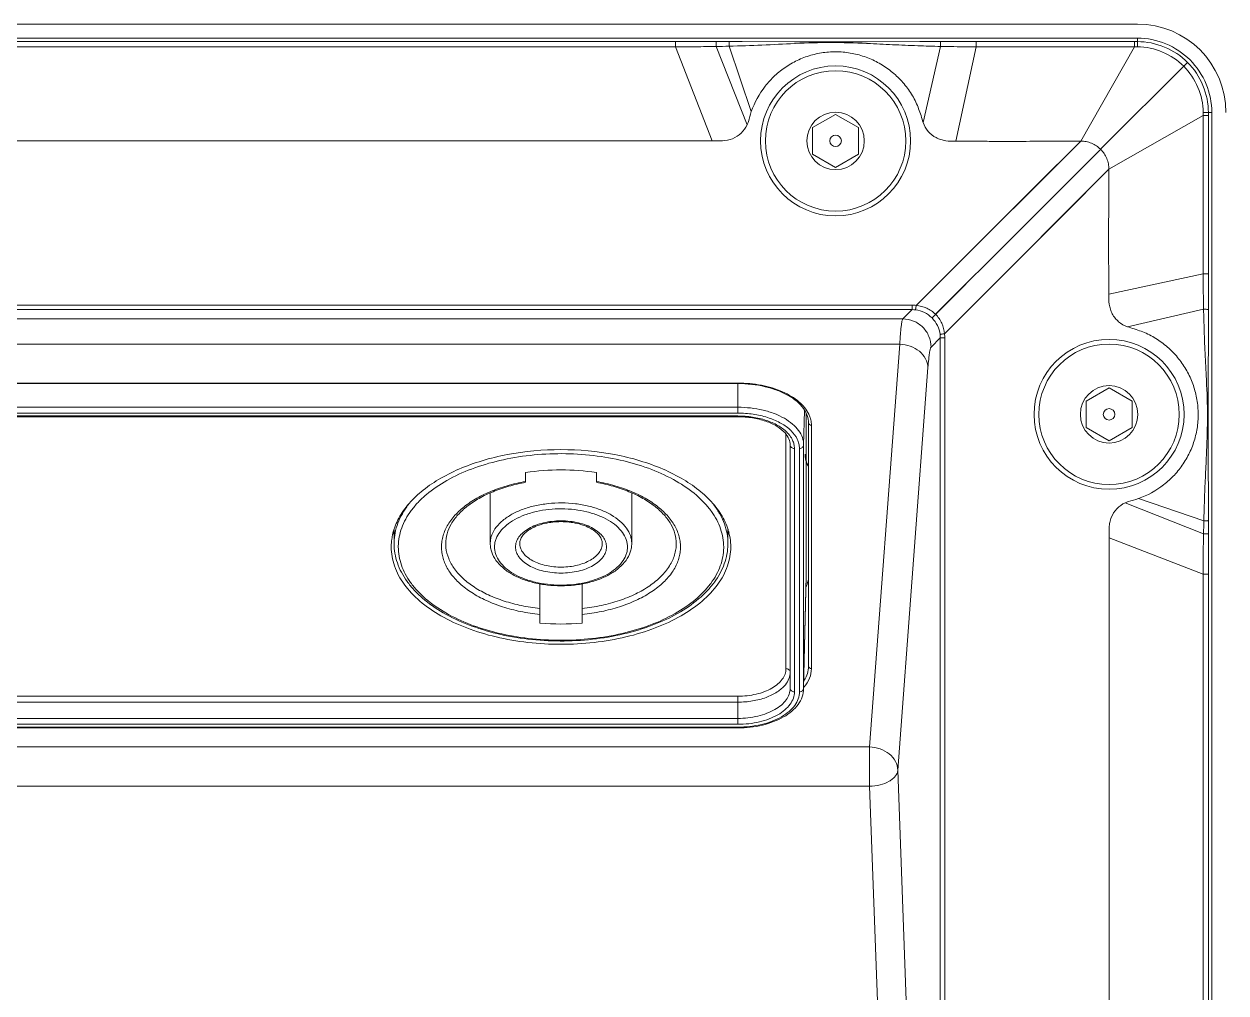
# Model space of a CAD drawing. Header units: millimetres. Extents: x 0 to 3564, y 0 to 2520.
# Drawn here: x 2553.7 to 2638.7, y 1157 to 1225.5 of the extents above; entities that cross this region are included whole.
import ezdxf

# ---------------------------------------------------------------- set-up
doc = ezdxf.new("R2010")
doc.units = ezdxf.units.MM
doc.layers.get('0').update_dxf_attribs({"lineweight": 13})

msp = doc.modelspace()

# ---------------------------------------------------------------- linework, layer by layer
for p, q in [((2632.417, 1225.519), (2455.936, 1225.519)), ((2455.936, 1224.519), (2632.417, 1224.519)), ((2488.572, 1224.276), (2599.781, 1224.276)), ((2599.781, 1223.914), (2599.781, 1224.276)), ((2599.781, 1224.276), (2602.644, 1224.275)), ((2603.573, 1224.274), (2602.644, 1224.275)), ((2604.484, 1224.273), (2603.573, 1224.274)), ((2608.193, 1224.266), (2604.484, 1224.273)), ((2608.193, 1224.266), (2604.484, 1224.273)), ((2617.052, 1224.273), (2613.282, 1224.266)), ((2617.052, 1224.273), (2613.336, 1224.266)), ((2618.504, 1224.275), (2617.052, 1224.273)), ((2621.013, 1224.276), (2618.504, 1224.275)), ((2632.214, 1224.276), (2621.013, 1224.276)), ((2621.013, 1224.276), (2621.013, 1223.914)), ((2632.214, 1224.276), (2632.214, 1223.913)), ((2632.214, 1224.276), (2632.417, 1224.276)), ((2632.417, 1224.276), (2632.417, 1224.519)), ((2632.417, 1224.276), (2632.423, 1223.911)), ((2488.572, 1223.914), (2599.781, 1223.914)), ((2599.781, 1223.914), (2602.356, 1217.26)), ((2602.637, 1223.933), (2604.838, 1218.399)), ((2603.563, 1223.954), (2605.129, 1219.328)), ((2608.198, 1224.14), (2608.239, 1224.142)), ((2613.277, 1224.149), (2613.332, 1224.147)), ((2613.277, 1224.135), (2613.331, 1224.133)), ((2618.512, 1223.937), (2617.279, 1218.554)), ((2619.589, 1217.237), (2621.013, 1223.913)), ((2632.213, 1223.914), (2621.013, 1223.913)), ((2632.213, 1223.914), (2628.411, 1217.248)), ((2632.423, 1223.911), (2632.214, 1223.914)), ((2629.822, 1216.662), (2635.966, 1222.806)), ((2637.074, 1219.054), (2637.071, 1219.263)), ((2637.436, 1219.257), (2637.071, 1219.263)), ((2637.679, 1219.257), (2637.436, 1219.257)), ((2637.436, 1219.054), (2637.436, 1219.257)), ((2637.679, 1219.257), (2637.679, 1094.781)), ((2611.086, 1219.132), (2609.462, 1218.194)), ((2612.71, 1218.194), (2611.086, 1219.132)), ((2630.408, 1215.251), (2637.074, 1219.053)), ((2637.436, 1219.054), (2637.073, 1219.054)), ((2637.074, 1219.053), (2637.073, 1207.853)), ((2637.436, 1219.054), (2637.436, 1207.853)), ((2609.462, 1216.319), (2609.462, 1218.194)), ((2612.71, 1218.194), (2612.71, 1216.319)), ((2602.356, 1217.26), (2485.997, 1217.26)), ((2628.41, 1217.249), (2618.81, 1207.649)), ((2629.823, 1216.662), (2624.004, 1210.844)), ((2609.462, 1216.319), (2611.086, 1215.382)), ((2611.086, 1215.382), (2612.71, 1216.319)), ((2620.809, 1205.65), (2630.409, 1215.25)), ((2624.004, 1210.844), (2618.157, 1204.996)), ((2624.004, 1210.844), (2622.118, 1208.958)), ((2618.81, 1207.649), (2616.786, 1205.626)), ((2618.81, 1207.649), (2616.786, 1205.626)), ((2637.073, 1207.853), (2630.396, 1206.429)), ((2637.074, 1207.853), (2637.436, 1207.853)), ((2637.436, 1207.853), (2637.435, 1205.344)), ((2620.286, 1207.126), (2618.516, 1205.356)), ((2471.862, 1205.644), (2616.491, 1205.644)), ((2616.491, 1205.328), (2616.491, 1205.644)), ((2618.786, 1203.626), (2620.809, 1205.65)), ((2618.786, 1203.627), (2620.809, 1205.65)), ((2616.491, 1205.328), (2471.862, 1205.328)), ((2615.836, 1204.673), (2616.491, 1205.328)), ((2618.516, 1205.356), (2617.901, 1204.74)), ((2637.097, 1205.353), (2631.714, 1204.119)), ((2637.435, 1205.344), (2637.433, 1203.877)), ((2472.517, 1204.673), (2615.836, 1204.673)), ((2637.426, 1200.176), (2637.433, 1203.877)), ((2637.433, 1203.877), (2637.426, 1200.176)), ((2617.833, 1202.676), (2618.488, 1203.331)), ((2618.488, 1203.331), (2618.804, 1203.331)), ((2618.488, 1110.707), (2618.488, 1203.331)), ((2618.804, 1110.707), (2618.804, 1203.331)), ((2615.617, 1202.879), (2472.735, 1202.879)), ((2613.487, 1174.414), (2615.617, 1202.879)), ((2615.484, 1172.775), (2617.615, 1201.24)), ((2484.176, 1200.136), (2604.176, 1200.136)), ((2484.176, 1200.1), (2604.176, 1200.1)), ((2604.176, 1198.012), (2604.176, 1200.136)), ((2630.417, 1199.801), (2628.793, 1198.864)), ((2632.041, 1198.864), (2630.417, 1199.801)), ((2637.306, 1200.17), (2637.314, 1200.002)), ((2637.307, 1200.17), (2637.315, 1200.002)), ((2628.793, 1196.989), (2628.793, 1198.864)), ((2632.041, 1198.864), (2632.041, 1196.989)), ((2484.176, 1198.425), (2604.176, 1198.425)), ((2484.176, 1198.012), (2604.176, 1198.012)), ((2608.829, 1195.757), (2608.881, 1198.199)), ((2608.999, 1198.043), (2608.999, 1186.499)), ((2604.176, 1197.809), (2484.176, 1197.809)), ((2604.176, 1197.755), (2484.176, 1197.755)), ((2604.176, 1197.755), (2604.176, 1197.809)), ((2609.176, 1197.317), (2609.176, 1180.11)), ((2609.376, 1197.153), (2609.376, 1179.946)), ((2607.576, 1196.491), (2607.576, 1179.946)), ((2628.793, 1196.989), (2630.417, 1196.051)), ((2630.417, 1196.051), (2632.041, 1196.989)), ((2607.876, 1178.554), (2607.876, 1195.761)), ((2608.176, 1178.308), (2608.176, 1195.515)), ((2608.529, 1195.515), (2608.529, 1178.308)), ((2608.829, 1195.757), (2608.829, 1178.549)), ((2637.433, 1191.339), (2637.426, 1195.034)), ((2637.426, 1195.034), (2637.433, 1191.339)), ((2589.176, 1193.12), (2589.176, 1193.807)), ((2594.176, 1193.12), (2594.176, 1193.807)), ((2589.176, 1193.18), (2589.163, 1193.177)), ((2589.176, 1193.18), (2589.164, 1193.177)), ((2594.19, 1193.177), (2594.176, 1193.18)), ((2594.189, 1193.177), (2594.176, 1193.18)), ((2586.676, 1192.363), (2586.676, 1188.796)), ((2596.676, 1192.363), (2596.676, 1188.796)), ((2637.114, 1190.403), (2632.488, 1191.969)), ((2637.093, 1189.477), (2631.559, 1191.678)), ((2637.433, 1191.339), (2637.434, 1190.413)), ((2637.434, 1190.413), (2637.435, 1189.484)), ((2579.876, 1189.783), (2579.876, 1188.796)), ((2603.476, 1189.783), (2603.476, 1188.796)), ((2637.435, 1189.484), (2637.436, 1186.621)), ((2580.177, 1188.61), (2580.177, 1188.55)), ((2630.42, 1189.196), (2637.074, 1186.621)), ((2630.42, 1189.196), (2630.42, 1124.843)), ((2603.176, 1188.489), (2603.176, 1188.55)), ((2608.829, 1178.549), (2608.999, 1186.499)), ((2608.998, 1186.466), (2608.829, 1178.517)), ((2608.998, 1186.466), (2608.999, 1186.499)), ((2637.436, 1186.621), (2637.074, 1186.621)), ((2637.074, 1186.621), (2637.074, 1127.417)), ((2637.436, 1186.621), (2637.436, 1127.417)), ((2590.176, 1183.169), (2590.176, 1185.95)), ((2593.176, 1183.169), (2593.176, 1185.95)), ((2608.829, 1178.549), (2608.829, 1178.517)), ((2604.176, 1177.996), (2484.176, 1177.996)), ((2604.176, 1177.578), (2484.176, 1177.578)), ((2604.176, 1177.996), (2604.176, 1176.014)), ((2484.176, 1176.431), (2604.176, 1176.431)), ((2484.176, 1176.014), (2604.176, 1176.014)), ((2604.176, 1175.811), (2484.176, 1175.811)), ((2604.176, 1175.757), (2604.176, 1175.811)), ((2604.176, 1175.757), (2484.176, 1175.757)), ((2474.866, 1174.414), (2613.487, 1174.414)), ((2613.487, 1171.628), (2613.487, 1174.414)), ((2617.69, 1112.66), (2615.484, 1172.775)), ((2613.487, 1171.628), (2474.866, 1171.628)), ((2615.693, 1111.512), (2613.487, 1171.628))]:
    msp.add_line(p, q)
for points in [[(2628.411, 1217.249), (2625.164, 1214.004), (2621.945, 1210.784)], [(2620.809, 1205.65), (2623.944, 1208.785), (2627.164, 1212.005), (2630.409, 1215.251)]]:
    msp.add_lwpolyline(points)
for centre, radius in [((2611.086, 1217.257), 5.3), ((2611.086, 1217.257), 4.965), ((2611.086, 1217.257), 2.03), ((2611.086, 1217.257), 0.406), ((2630.417, 1197.926), 5.3), ((2630.417, 1197.926), 4.965), ((2630.417, 1197.926), 2.03), ((2630.417, 1197.926), 0.406)]:
    msp.add_circle(centre, radius)
for centre, radius, start, end in [((2632.417, 1219.257), 6.262, 360, 90), ((2610.815, 2405.188), 1180.925, 269.872783, 270.11969), ((2632.417, 1219.257), 5.262, 359.99687, 89.99999), ((2600.049, 1355.809), 131.902, 271.12408, 271.52671), ((2622.133, 1376.285), 152.391, 268.02759, 268.63854), ((2616.491, 1203.24), 2.404, 82.95082, 90.00752), ((2616.492, 1203.384), 1.945, 83.0524, 90.04208), ((2791.314, 1209.024), 154.261, 181.36383, 181.91625), ((2616.544, 1203.333), 1.945, 359.95792, 6.94774), ((2616.4, 1203.331), 2.404, 359.99248, 7.04933), ((3826.128, 1197.656), 1188.705, 179.878547, 180.126379), ((2607.371, 1197.071), 2.019, 21.56198, 25.29254), ((2607.661, 1197.153), 1.715, 0.01542, 6.59119), ((2605.961, 1194.76), 2.821, 46.89857, 47.96236), ((2606.037, 1194.841), 2.709, 45.16053, 46.90303), ((2806.653, 1185.984), 169.597, 178.01663, 178.5069), ((2768.986, 1186.889), 131.918, 178.4733, 178.87589), ((2583.918, 1190.65), 4.247, 193.89315, 196.69306), ((2599.435, 1190.65), 4.247, 343.30694, 346.10684), ((2583.623, 1188.55), 3.946, 176.06279, 179.9962), ((2583.759, 1188.796), 3.883, 179.0439, 179.99997), ((2586.22, 1188.796), 2.694, 180.00843, 186.22091), ((2588.322, 1188.796), 1.646, 177.74409, 179.9996), ((2588.524, 1188.55), 1.547, 177.74409, 179.9996), ((2589.721, 1188.796), 0.961, 180.00202, 183.86525), ((2599.594, 1188.796), 3.883, 359.0439, 359.99997), ((2599.73, 1188.55), 3.946, 0.0038, 3.9372), ((2594.829, 1188.55), 1.547, 357.74409, 359.9996), ((2607.544, 1186.499), 1.632, 357.49901, 359.9983), ((2591.676, 1199.578), 16.477, 264.77674, 275.22326), ((2606.716, 1180.454), 2.802, 319.20309, 320.03394)]:
    msp.add_arc(centre, radius, start, end)
for points, knots in [([(2602.644, 1224.275), (2602.641, 1224.265), (2602.643, 1224.231), (2602.638, 1224.161), (2602.638, 1224.057), (2602.637, 1223.977), (2602.637, 1223.933)], [0, 0, 0, 0, 0.085647, 0.295941, 0.617316, 1, 1, 1, 1]), ([(2603.573, 1224.274), (2603.572, 1224.271), (2603.571, 1224.262), (2603.569, 1224.243), (2603.568, 1224.214), (2603.566, 1224.158), (2603.565, 1224.07), (2603.564, 1223.995), (2603.563, 1223.954)], [0, 0, 0, 0, 0.027774, 0.087228, 0.177624, 0.298128, 0.618035, 1, 1, 1, 1]), ([(2618.504, 1224.275), (2618.505, 1224.272), (2618.505, 1224.262), (2618.507, 1224.242), (2618.508, 1224.211), (2618.51, 1224.151), (2618.511, 1224.059), (2618.512, 1223.98), (2618.513, 1223.937)], [0, 0, 0, 0, 0.027699, 0.087499, 0.178513, 0.299767, 0.620621, 1, 1, 1, 1]), ([(2635.966, 1222.806), (2635.505, 1223.268), (2634.389, 1224.017), (2633.07, 1224.276), (2632.417, 1224.276)], [0, 0, 0, 0, 0.500006, 1, 1, 1, 1]), ([(2599.781, 1223.914), (2600.019, 1223.915), (2600.495, 1223.913), (2601.447, 1223.915), (2602.161, 1223.923), (2602.637, 1223.933)], [0, 0, 0, 0, 0.250003, 0.500006, 1, 1, 1, 1]), ([(2603.563, 1223.954), (2604.336, 1223.975), (2605.881, 1224.024), (2607.426, 1224.104), (2608.198, 1224.14)], [0, 0, 0, 0, 0.49964, 1, 1, 1, 1]), ([(2617.279, 1218.554), (2617.175, 1218.879), (2617.027, 1219.37), (2616.769, 1220.003), (2616.528, 1220.455), (2616.248, 1220.884), (2615.83, 1221.422), (2615.231, 1222.032), (2614.405, 1222.641), (2613.491, 1223.11), (2612.51, 1223.419), (2611.492, 1223.569), (2610.461, 1223.558), (2609.449, 1223.37), (2608.482, 1223.022), (2607.581, 1222.529), (2606.776, 1221.891), (2605.86, 1220.881), (2605.357, 1219.968), (2605.129, 1219.328)], [0, 0, 0, 0, 0.062642, 0.093923, 0.125188, 0.15644, 0.187669, 0.250062, 0.312475, 0.374964, 0.437555, 0.50023, 0.562925, 0.625577, 0.688148, 0.750622, 0.813021, 0.875412, 1, 1, 1, 1]), ([(2608.239, 1224.141), (2609.078, 1224.18), (2610.758, 1224.233), (2612.438, 1224.188), (2613.277, 1224.149)], [0, 0, 0, 0, 0.499925, 1, 1, 1, 1]), ([(2613.332, 1224.147), (2613.925, 1224.12), (2615.11, 1224.054), (2616.296, 1224.005), (2616.888, 1223.984)], [0, 0, 0, 0, 0.500486, 1, 1, 1, 1]), ([(2618.512, 1223.937), (2619.137, 1223.922), (2619.971, 1223.915), (2620.804, 1223.914), (2621.013, 1223.914)], [0, 0, 0, 0, 0.74966, 1, 1, 1, 1]), ([(2632.423, 1223.911), (2633.026, 1223.902), (2634.239, 1223.652), (2635.267, 1222.959), (2635.693, 1222.533)], [0, 0, 0, 0, 0.500381, 1, 1, 1, 1]), ([(2635.966, 1222.806), (2636.428, 1222.345), (2637.177, 1221.229), (2637.436, 1219.91), (2637.436, 1219.257)], [0, 0, 0, 0, 0.50001, 1, 1, 1, 1]), ([(2635.693, 1222.533), (2636.119, 1222.107), (2636.812, 1221.079), (2637.062, 1219.866), (2637.071, 1219.263)], [0, 0, 0, 0, 0.499619, 1, 1, 1, 1]), ([(2604.838, 1218.399), (2604.873, 1218.472), (2604.99, 1218.776), (2605.047, 1219.098), (2605.129, 1219.328)], [0, 0, 0, 0, 0.25016, 1, 1, 1, 1]), ([(2604.838, 1218.399), (2604.733, 1218.18), (2604.442, 1217.775), (2603.817, 1217.367), (2603.085, 1217.227), (2602.599, 1217.261), (2602.356, 1217.26)], [0, 0, 0, 0, 0.249761, 0.499541, 0.749554, 1, 1, 1, 1]), ([(2617.279, 1218.554), (2617.351, 1218.327), (2617.601, 1217.903), (2618.076, 1217.522), (2618.519, 1217.336), (2618.989, 1217.234), (2619.35, 1217.237), (2619.589, 1217.238)], [0, 0, 0, 0, 0.249416, 0.499098, 0.624397, 0.749799, 1, 1, 1, 1]), ([(2628.411, 1217.248), (2627.676, 1217.246), (2626.205, 1217.237), (2624.368, 1217.224), (2622.897, 1217.221), (2621.427, 1217.228), (2620.324, 1217.239), (2619.589, 1217.237)], [0, 0, 0, 0, 0.249999, 0.500001, 0.625001, 0.750001, 1, 1, 1, 1]), ([(2628.411, 1217.249), (2628.542, 1217.245), (2628.803, 1217.223), (2629.181, 1217.109), (2629.526, 1216.919), (2629.729, 1216.753), (2629.823, 1216.662)], [0, 0, 0, 0, 0.250086, 0.499853, 0.750133, 1, 1, 1, 1]), ([(2630.409, 1215.251), (2630.406, 1215.382), (2630.383, 1215.643), (2630.269, 1216.02), (2630.079, 1216.366), (2629.913, 1216.569), (2629.822, 1216.662)], [0, 0, 0, 0, 0.250073, 0.499867, 0.750128, 1, 1, 1, 1]), ([(2630.396, 1206.429), (2630.399, 1207.164), (2630.388, 1208.267), (2630.381, 1209.737), (2630.384, 1211.208), (2630.397, 1213.046), (2630.406, 1214.516), (2630.408, 1215.251)], [0, 0, 0, 0, 0.249999, 0.374999, 0.499999, 0.750001, 1, 1, 1, 1]), ([(2637.074, 1207.853), (2637.074, 1207.644), (2637.075, 1206.811), (2637.082, 1205.977), (2637.097, 1205.353)], [0, 0, 0, 0, 0.25034, 1, 1, 1, 1]), ([(2631.714, 1204.119), (2631.487, 1204.191), (2631.167, 1204.379), (2630.835, 1204.724), (2630.635, 1205.025), (2630.497, 1205.359), (2630.395, 1205.829), (2630.397, 1206.19), (2630.398, 1206.429)], [0, 0, 0, 0, 0.249118, 0.374316, 0.499619, 0.62477, 0.750052, 1, 1, 1, 1]), ([(2616.728, 1205.314), (2616.73, 1205.316), (2616.733, 1205.326), (2616.739, 1205.344), (2616.745, 1205.372), (2616.756, 1205.426), (2616.77, 1205.512), (2616.781, 1205.585), (2616.787, 1205.626)], [0, 0, 0, 0, 0.030791, 0.091718, 0.182181, 0.300642, 0.612023, 1, 1, 1, 1]), ([(2618.157, 1204.996), (2617.976, 1205.177), (2617.546, 1205.475), (2617.041, 1205.604), (2616.787, 1205.626)], [0, 0, 0, 0, 0.500063, 1, 1, 1, 1]), ([(2617.901, 1204.74), (2617.744, 1204.897), (2617.379, 1205.159), (2616.947, 1205.287), (2616.728, 1205.314)], [0, 0, 0, 0, 0.500361, 1, 1, 1, 1]), ([(2618.474, 1203.568), (2618.447, 1203.787), (2618.319, 1204.218), (2618.057, 1204.584), (2617.901, 1204.74)], [0, 0, 0, 0, 0.499619, 1, 1, 1, 1]), ([(2618.786, 1203.627), (2618.764, 1203.881), (2618.635, 1204.386), (2618.337, 1204.816), (2618.157, 1204.996)], [0, 0, 0, 0, 0.499913, 1, 1, 1, 1]), ([(2637.435, 1205.344), (2637.432, 1205.345), (2637.422, 1205.345), (2637.402, 1205.347), (2637.371, 1205.348), (2637.311, 1205.35), (2637.219, 1205.351), (2637.14, 1205.352), (2637.097, 1205.353)], [0, 0, 0, 0, 0.027699, 0.087499, 0.178514, 0.299769, 0.620624, 1, 1, 1, 1]), ([(2615.617, 1202.879), (2615.632, 1203.118), (2615.655, 1203.456), (2615.692, 1203.877), (2615.719, 1204.127), (2615.746, 1204.331), (2615.773, 1204.489), (2615.8, 1204.598), (2615.822, 1204.656), (2615.836, 1204.673)], [0, 0, 0, 0, 0.397092, 0.560346, 0.699042, 0.812582, 0.900547, 0.962812, 1, 1, 1, 1]), ([(2617.833, 1202.676), (2617.833, 1202.936), (2617.727, 1203.46), (2617.283, 1204.123), (2616.62, 1204.568), (2616.096, 1204.673), (2615.836, 1204.673)], [0, 0, 0, 0, 0.249939, 0.5, 0.750061, 1, 1, 1, 1]), ([(2631.714, 1204.119), (2632.039, 1204.015), (2632.53, 1203.867), (2633.163, 1203.609), (2633.615, 1203.368), (2634.044, 1203.088), (2634.582, 1202.67), (2635.192, 1202.071), (2635.801, 1201.245), (2636.27, 1200.331), (2636.579, 1199.35), (2636.729, 1198.332), (2636.718, 1197.301), (2636.53, 1196.289), (2636.182, 1195.322), (2635.689, 1194.421), (2635.051, 1193.616), (2634.041, 1192.7), (2633.128, 1192.197), (2632.488, 1191.969)], [0, 0, 0, 0, 0.062642, 0.093925, 0.125189, 0.156443, 0.187671, 0.250063, 0.312475, 0.374964, 0.437555, 0.50023, 0.562925, 0.625577, 0.688148, 0.750622, 0.813021, 0.875412, 1, 1, 1, 1]), ([(2637.14, 1203.866), (2637.16, 1203.25), (2637.21, 1202.018), (2637.278, 1200.787), (2637.307, 1200.17)], [0, 0, 0, 0, 0.499519, 1, 1, 1, 1]), ([(2618.474, 1203.568), (2618.476, 1203.57), (2618.486, 1203.573), (2618.504, 1203.579), (2618.532, 1203.585), (2618.586, 1203.596), (2618.672, 1203.61), (2618.745, 1203.621), (2618.786, 1203.627)], [0, 0, 0, 0, 0.030733, 0.091643, 0.182106, 0.300579, 0.612, 1, 1, 1, 1]), ([(2617.615, 1201.24), (2617.607, 1201.453), (2617.481, 1201.894), (2617.022, 1202.426), (2616.373, 1202.782), (2615.872, 1202.872), (2615.617, 1202.879)], [0, 0, 0, 0, 0.226507, 0.468869, 0.729201, 1, 1, 1, 1]), ([(2617.615, 1201.24), (2617.629, 1201.432), (2617.652, 1201.703), (2617.689, 1202.04), (2617.716, 1202.239), (2617.743, 1202.403), (2617.771, 1202.529), (2617.798, 1202.617), (2617.82, 1202.663), (2617.833, 1202.676)], [0, 0, 0, 0, 0.39537, 0.558052, 0.696404, 0.809869, 0.898103, 0.961136, 1, 1, 1, 1]), ([(2604.176, 1200.136), (2604.735, 1200.136), (2605.816, 1200.037), (2607.089, 1199.665), (2607.958, 1199.22), (2608.635, 1198.741), (2609.035, 1198.273), (2609.196, 1197.933)], [0, 0, 0, 0, 0.292809, 0.5654, 0.689256, 0.80305, 1, 1, 1, 1]), ([(2609.176, 1197.317), (2609.176, 1197.493), (2609.109, 1197.865), (2608.819, 1198.388), (2608.352, 1198.87), (2607.727, 1199.294), (2606.965, 1199.643), (2605.783, 1199.997), (2604.825, 1200.1), (2604.176, 1200.1)], [0, 0, 0, 0, 0.084935, 0.178231, 0.284546, 0.405673, 0.54067, 0.687103, 1, 1, 1, 1]), ([(2637.315, 1200.002), (2637.351, 1199.176), (2637.392, 1197.521), (2637.338, 1195.866), (2637.3, 1195.04)], [0, 0, 0, 0, 0.500096, 1, 1, 1, 1]), ([(2604.176, 1198.425), (2604.774, 1198.425), (2605.657, 1198.33), (2606.749, 1198.001), (2607.455, 1197.674), (2608.041, 1197.273), (2608.483, 1196.811), (2608.764, 1196.3), (2608.829, 1195.933), (2608.829, 1195.757)], [0, 0, 0, 0, 0.306667, 0.450626, 0.583976, 0.704776, 0.81269, 0.909613, 1, 1, 1, 1]), ([(2604.176, 1198.012), (2604.538, 1198.012), (2605.247, 1197.962), (2606.253, 1197.738), (2607.135, 1197.381), (2607.64, 1197.044), (2607.85, 1196.855)], [0, 0, 0, 0, 0.276226, 0.541047, 0.784498, 1, 1, 1, 1]), ([(2607.642, 1196.661), (2607.454, 1196.848), (2606.988, 1197.183), (2606.159, 1197.537), (2605.201, 1197.759), (2604.523, 1197.809), (2604.176, 1197.809)], [0, 0, 0, 0, 0.212819, 0.455564, 0.721525, 1, 1, 1, 1]), ([(2604.176, 1197.755), (2604.521, 1197.755), (2605.193, 1197.704), (2606.132, 1197.477), (2606.921, 1197.122), (2607.351, 1196.789), (2607.513, 1196.607)], [0, 0, 0, 0, 0.285889, 0.556359, 0.797736, 1, 1, 1, 1]), ([(2609.376, 1197.153), (2609.327, 1197.153), (2609.25, 1197.177), (2609.188, 1197.251), (2609.176, 1197.296), (2609.176, 1197.317)], [0, 0, 0, 0, 0.528813, 0.771816, 1, 1, 1, 1]), ([(2609.248, 1197.812), (2609.263, 1197.775), (2609.317, 1197.625), (2609.352, 1197.468), (2609.365, 1197.35)], [0, 0, 0, 0, 0.254727, 1, 1, 1, 1]), ([(2607.513, 1196.607), (2607.625, 1196.481), (2607.806, 1196.219), (2607.876, 1195.905), (2607.876, 1195.761)], [0, 0, 0, 0, 0.539428, 1, 1, 1, 1]), ([(2607.908, 1196.342), (2607.889, 1196.37), (2607.808, 1196.483), (2607.716, 1196.587), (2607.642, 1196.661)], [0, 0, 0, 0, 0.241989, 1, 1, 1, 1]), ([(2608.042, 1196.106), (2608.032, 1196.126), (2607.993, 1196.207), (2607.946, 1196.285), (2607.908, 1196.342)], [0, 0, 0, 0, 0.245163, 1, 1, 1, 1]), ([(2607.947, 1196.762), (2608.123, 1196.588), (2608.347, 1196.293), (2608.503, 1195.847), (2608.529, 1195.624), (2608.529, 1195.515)], [0, 0, 0, 0, 0.526829, 0.767508, 1, 1, 1, 1]), ([(2580.147, 1190.459), (2580.333, 1190.828), (2580.823, 1191.555), (2581.805, 1192.515), (2583.036, 1193.369), (2584.485, 1194.097), (2586.117, 1194.683), (2588.514, 1195.263), (2591.676, 1195.547), (2594.839, 1195.263), (2597.236, 1194.683), (2598.868, 1194.097), (2600.317, 1193.369), (2601.548, 1192.515), (2602.53, 1191.555), (2603.02, 1190.828), (2603.206, 1190.459)], [0, 0, 0, 0, 0.047381, 0.099325, 0.156294, 0.218185, 0.284466, 0.354289, 0.5, 0.645711, 0.715534, 0.781815, 0.843706, 0.900675, 0.952619, 1, 1, 1, 1]), ([(2607.876, 1195.761), (2607.876, 1195.729), (2607.893, 1195.661), (2607.962, 1195.58), (2608.061, 1195.527), (2608.138, 1195.515), (2608.176, 1195.515)], [0, 0, 0, 0, 0.226677, 0.467664, 0.727546, 1, 1, 1, 1]), ([(2608.176, 1195.515), (2608.176, 1195.615), (2608.153, 1195.819), (2608.085, 1196.012), (2608.042, 1196.106)], [0, 0, 0, 0, 0.491419, 1, 1, 1, 1]), ([(2608.829, 1195.757), (2608.829, 1195.725), (2608.811, 1195.658), (2608.742, 1195.579), (2608.643, 1195.527), (2608.568, 1195.515), (2608.529, 1195.515)], [0, 0, 0, 0, 0.226741, 0.467964, 0.727828, 1, 1, 1, 1]), ([(2580.177, 1188.61), (2580.18, 1188.826), (2580.225, 1189.263), (2580.403, 1189.906), (2580.69, 1190.535), (2581.083, 1191.143), (2581.576, 1191.726), (2582.384, 1192.48), (2583.629, 1193.32), (2585.379, 1194.119), (2587.362, 1194.709), (2589.505, 1195.07), (2591.729, 1195.187), (2593.951, 1195.058), (2596.088, 1194.686), (2598.062, 1194.086), (2599.799, 1193.278), (2601.032, 1192.431), (2601.827, 1191.672), (2602.311, 1191.087), (2602.694, 1190.477), (2602.971, 1189.846), (2603.139, 1189.202), (2603.176, 1188.765), (2603.176, 1188.55)], [0, 0, 0, 0, 0.022434, 0.045343, 0.069097, 0.094018, 0.120337, 0.1482, 0.20871, 0.275441, 0.347416, 0.423137, 0.500783, 0.578383, 0.653967, 0.725726, 0.792181, 0.852387, 0.880101, 0.906281, 0.931082, 0.954741, 0.977589, 1, 1, 1, 1]), ([(2609.175, 1194.222), (2609.166, 1194.24), (2609.152, 1194.266), (2609.134, 1194.302), (2609.122, 1194.324), (2609.113, 1194.342), (2609.107, 1194.353), (2609.103, 1194.362), (2609.099, 1194.371), (2609.092, 1194.387), (2609.082, 1194.409), (2609.071, 1194.436), (2609.06, 1194.464), (2609.05, 1194.486), (2609.043, 1194.502), (2609.04, 1194.511), (2609.037, 1194.52), (2609.033, 1194.531), (2609.024, 1194.559), (2609.014, 1194.591), (2609.003, 1194.623), (2608.998, 1194.639), (2608.995, 1194.648), (2608.993, 1194.655), (2608.991, 1194.661), (2608.989, 1194.671), (2608.986, 1194.687), (2608.978, 1194.719), (2608.971, 1194.751), (2608.964, 1194.779), (2608.962, 1194.79), (2608.959, 1194.799), (2608.958, 1194.809), (2608.956, 1194.825), (2608.952, 1194.848), (2608.948, 1194.876), (2608.945, 1194.904), (2608.941, 1194.927), (2608.939, 1194.943), (2608.938, 1194.952), (2608.938, 1194.962), (2608.937, 1194.974), (2608.936, 1194.993), (2608.935, 1195.017), (2608.933, 1195.055), (2608.932, 1195.084), (2608.931, 1195.103)], [0, 0, 0, 0, 0.0625, 0.09375, 0.125, 0.140625, 0.15625, 0.164062, 0.171875, 0.1875, 0.21875, 0.25, 0.28125, 0.3125, 0.328125, 0.335938, 0.34375, 0.359375, 0.375, 0.4375, 0.46875, 0.484375, 0.492188, 0.5, 0.507812, 0.515625, 0.53125, 0.5625, 0.625, 0.640625, 0.65625, 0.664062, 0.671875, 0.6875, 0.71875, 0.75, 0.78125, 0.8125, 0.828125, 0.835938, 0.84375, 0.859375, 0.875, 0.90625, 0.9375, 1, 1, 1, 1]), ([(2637.3, 1195.04), (2637.275, 1194.509), (2637.221, 1193.447), (2637.177, 1192.385), (2637.158, 1191.854)], [0, 0, 0, 0, 0.500441, 1, 1, 1, 1]), ([(2589.163, 1193.177), (2588.725, 1193.099), (2587.877, 1192.904), (2586.683, 1192.487), (2585.623, 1191.963), (2584.726, 1191.345), (2584.015, 1190.647), (2583.587, 1189.997), (2583.367, 1189.461), (2583.263, 1189.06), (2583.219, 1188.654), (2583.233, 1188.248), (2583.307, 1187.844), (2583.485, 1187.304), (2583.864, 1186.644), (2584.524, 1185.927), (2585.376, 1185.287), (2586.396, 1184.737), (2587.559, 1184.292), (2588.833, 1183.962), (2589.722, 1183.827), (2590.176, 1183.78)], [0, 0, 0, 0, 0.077538, 0.151143, 0.219796, 0.282849, 0.340177, 0.392334, 0.416927, 0.440819, 0.464304, 0.487705, 0.511349, 0.535546, 0.586563, 0.642476, 0.704045, 0.771301, 0.843717, 0.920357, 1, 1, 1, 1]), ([(2589.176, 1193.12), (2588.773, 1193.047), (2587.992, 1192.867), (2586.888, 1192.489), (2585.905, 1192.02), (2585.065, 1191.471), (2584.391, 1190.859), (2583.897, 1190.198), (2583.595, 1189.506), (2583.526, 1189.027), (2583.526, 1188.796)], [0, 0, 0, 0, 0.161106, 0.314115, 0.456902, 0.587898, 0.706369, 0.812772, 0.909264, 1, 1, 1, 1]), ([(2593.176, 1183.78), (2593.631, 1183.827), (2594.52, 1183.962), (2595.794, 1184.292), (2596.956, 1184.737), (2597.977, 1185.287), (2598.829, 1185.927), (2599.488, 1186.644), (2599.868, 1187.304), (2600.046, 1187.844), (2600.12, 1188.248), (2600.134, 1188.654), (2600.09, 1189.06), (2599.986, 1189.461), (2599.766, 1189.997), (2599.338, 1190.647), (2598.627, 1191.345), (2597.73, 1191.963), (2596.67, 1192.487), (2595.476, 1192.904), (2594.628, 1193.099), (2594.19, 1193.177)], [0, 0, 0, 0, 0.079642, 0.156282, 0.228698, 0.295954, 0.357523, 0.413436, 0.464454, 0.488651, 0.512295, 0.535696, 0.559181, 0.583073, 0.607666, 0.659823, 0.717149, 0.780203, 0.848856, 0.922461, 1, 1, 1, 1]), ([(2599.826, 1188.796), (2599.826, 1189.027), (2599.758, 1189.506), (2599.456, 1190.198), (2598.962, 1190.859), (2598.288, 1191.471), (2597.448, 1192.02), (2596.465, 1192.489), (2595.361, 1192.867), (2594.58, 1193.047), (2594.176, 1193.12)], [0, 0, 0, 0, 0.090736, 0.187228, 0.293631, 0.412102, 0.543098, 0.685885, 0.838894, 1, 1, 1, 1]), ([(2632.488, 1191.969), (2632.258, 1191.887), (2631.936, 1191.83), (2631.632, 1191.713), (2631.559, 1191.678)], [0, 0, 0, 0, 0.74984, 1, 1, 1, 1]), ([(2579.877, 1188.86), (2579.881, 1189.092), (2579.931, 1189.561), (2580.131, 1190.251), (2580.453, 1190.923), (2580.738, 1191.344), (2580.897, 1191.549)], [0, 0, 0, 0, 0.237694, 0.480865, 0.733763, 1, 1, 1, 1]), ([(2586.678, 1188.86), (2586.681, 1188.954), (2586.705, 1189.143), (2586.818, 1189.521), (2587.089, 1189.981), (2587.576, 1190.468), (2588.214, 1190.889), (2588.977, 1191.231), (2589.839, 1191.482), (2590.769, 1191.634), (2591.733, 1191.681), (2592.694, 1191.622), (2593.618, 1191.458), (2594.47, 1191.196), (2595.22, 1190.844), (2595.841, 1190.415), (2596.31, 1189.921), (2596.562, 1189.457), (2596.66, 1189.078), (2596.676, 1188.889), (2596.676, 1188.796)], [0, 0, 0, 0, 0.022449, 0.045434, 0.094238, 0.148645, 0.209453, 0.276417, 0.348539, 0.424315, 0.501934, 0.579438, 0.65488, 0.726473, 0.792763, 0.852825, 0.906518, 0.954783, 0.977613, 1, 1, 1, 1]), ([(2586.978, 1188.611), (2586.981, 1188.699), (2587.004, 1188.876), (2587.11, 1189.231), (2587.364, 1189.664), (2587.822, 1190.122), (2588.421, 1190.518), (2589.139, 1190.839), (2589.95, 1191.075), (2590.824, 1191.218), (2591.729, 1191.262), (2592.633, 1191.206), (2593.501, 1191.052), (2594.302, 1190.806), (2595.008, 1190.475), (2595.591, 1190.072), (2596.032, 1189.608), (2596.269, 1189.171), (2596.361, 1188.815), (2596.376, 1188.637), (2596.376, 1188.55)], [0, 0, 0, 0, 0.022449, 0.045434, 0.094238, 0.148644, 0.209452, 0.276416, 0.348538, 0.424316, 0.501934, 0.579438, 0.65488, 0.726473, 0.792763, 0.852823, 0.906517, 0.954782, 0.977612, 1, 1, 1, 1]), ([(2602.486, 1191.51), (2602.644, 1191.303), (2602.926, 1190.878), (2603.242, 1190.198), (2603.433, 1189.501), (2603.476, 1189.029), (2603.476, 1188.796)], [0, 0, 0, 0, 0.265992, 0.518715, 0.761919, 1, 1, 1, 1]), ([(2631.559, 1191.678), (2631.34, 1191.573), (2630.935, 1191.283), (2630.595, 1190.76), (2630.456, 1190.291), (2630.397, 1189.805), (2630.421, 1189.439), (2630.42, 1189.196)], [0, 0, 0, 0, 0.249563, 0.499132, 0.624375, 0.749764, 1, 1, 1, 1]), ([(2579.871, 1189.783), (2579.889, 1189.841), (2579.967, 1190.071), (2580.065, 1190.295), (2580.147, 1190.459)], [0, 0, 0, 0, 0.246385, 1, 1, 1, 1]), ([(2594.893, 1188.55), (2594.893, 1188.672), (2594.848, 1188.925), (2594.654, 1189.279), (2594.348, 1189.598), (2593.943, 1189.875), (2593.455, 1190.101), (2592.9, 1190.269), (2592.3, 1190.372), (2591.677, 1190.406), (2591.053, 1190.372), (2590.453, 1190.269), (2589.898, 1190.101), (2589.41, 1189.875), (2589.005, 1189.599), (2588.699, 1189.279), (2588.505, 1188.925), (2588.46, 1188.672), (2588.46, 1188.55)], [0, 0, 0, 0, 0.045173, 0.093605, 0.147537, 0.207905, 0.274544, 0.346493, 0.422253, 0.499999, 0.577744, 0.653504, 0.725452, 0.792091, 0.85246, 0.906392, 0.954827, 1, 1, 1, 1]), ([(2594.593, 1188.796), (2594.593, 1188.886), (2594.557, 1189.08), (2594.399, 1189.36), (2594.136, 1189.628), (2593.775, 1189.87), (2593.329, 1190.072), (2592.816, 1190.225), (2592.258, 1190.319), (2591.677, 1190.351), (2591.095, 1190.319), (2590.537, 1190.225), (2590.024, 1190.072), (2589.578, 1189.87), (2589.217, 1189.628), (2588.954, 1189.36), (2588.796, 1189.08), (2588.76, 1188.886), (2588.76, 1188.796)], [0, 0, 0, 0, 0.037818, 0.081269, 0.133099, 0.193918, 0.262775, 0.338092, 0.417894, 0.499992, 0.582092, 0.661896, 0.737215, 0.806075, 0.866898, 0.918728, 0.962183, 1, 1, 1, 1]), ([(2603.206, 1190.459), (2603.234, 1190.403), (2603.339, 1190.184), (2603.427, 1189.956), (2603.482, 1189.783)], [0, 0, 0, 0, 0.254053, 1, 1, 1, 1]), ([(2637.434, 1190.413), (2637.431, 1190.412), (2637.422, 1190.411), (2637.403, 1190.409), (2637.374, 1190.408), (2637.317, 1190.406), (2637.23, 1190.405), (2637.155, 1190.404), (2637.114, 1190.403)], [0, 0, 0, 0, 0.02777, 0.08722, 0.177615, 0.29812, 0.618031, 1, 1, 1, 1]), ([(2579.686, 1188.82), (2579.691, 1188.901), (2579.724, 1189.227), (2579.796, 1189.549), (2579.871, 1189.783)], [0, 0, 0, 0, 0.247576, 1, 1, 1, 1]), ([(2603.482, 1189.783), (2603.507, 1189.704), (2603.597, 1189.39), (2603.65, 1189.064), (2603.667, 1188.82)], [0, 0, 0, 0, 0.253401, 1, 1, 1, 1]), ([(2637.093, 1189.477), (2637.083, 1189.001), (2637.075, 1188.287), (2637.073, 1187.335), (2637.075, 1186.859), (2637.074, 1186.621)], [0, 0, 0, 0, 0.499994, 0.749997, 1, 1, 1, 1]), ([(2637.435, 1189.484), (2637.425, 1189.481), (2637.391, 1189.483), (2637.321, 1189.478), (2637.216, 1189.478), (2637.136, 1189.477), (2637.093, 1189.477)], [0, 0, 0, 0, 0.086401, 0.297693, 0.618976, 1, 1, 1, 1]), ([(2603.476, 1188.727), (2603.472, 1188.496), (2603.424, 1188.03), (2603.235, 1187.344), (2602.933, 1186.677), (2602.522, 1186.036), (2602.008, 1185.427), (2601.174, 1184.643), (2599.894, 1183.775), (2598.101, 1182.953), (2596.075, 1182.347), (2593.888, 1181.977), (2591.62, 1181.857), (2589.355, 1181.99), (2587.174, 1182.371), (2585.158, 1182.988), (2583.378, 1183.82), (2582.112, 1184.696), (2581.29, 1185.485), (2580.786, 1186.098), (2580.385, 1186.742), (2580.094, 1187.411), (2579.916, 1188.098), (2579.876, 1188.565), (2579.876, 1188.796)], [0, 0, 0, 0, 0.023273, 0.046932, 0.07132, 0.096713, 0.12334, 0.151356, 0.211774, 0.278018, 0.349249, 0.424074, 0.500756, 0.577389, 0.652076, 0.72309, 0.789061, 0.849183, 0.877057, 0.903554, 0.928838, 0.95314, 0.976746, 1, 1, 1, 1]), ([(2596.676, 1188.796), (2596.676, 1188.692), (2596.659, 1188.483), (2596.553, 1188.07), (2596.288, 1187.572), (2595.799, 1187.053), (2595.165, 1186.612), (2594.408, 1186.257), (2593.554, 1185.996), (2592.632, 1185.836), (2591.676, 1185.782), (2590.721, 1185.836), (2589.799, 1185.996), (2588.945, 1186.257), (2588.188, 1186.612), (2587.554, 1187.053), (2587.065, 1187.572), (2586.8, 1188.07), (2586.694, 1188.483), (2586.676, 1188.692), (2586.676, 1188.796)], [0, 0, 0, 0, 0.024366, 0.048961, 0.09994, 0.15495, 0.215113, 0.28062, 0.350832, 0.424506, 0.500005, 0.575503, 0.649176, 0.719387, 0.784892, 0.845054, 0.900061, 0.95104, 0.975634, 1, 1, 1, 1]), ([(2588.762, 1188.731), (2588.769, 1188.621), (2588.825, 1188.394), (2589.018, 1188.082), (2589.307, 1187.802), (2589.682, 1187.561), (2590.129, 1187.365), (2590.632, 1187.222), (2591.173, 1187.137), (2591.733, 1187.113), (2592.29, 1187.149), (2592.825, 1187.247), (2593.318, 1187.4), (2593.752, 1187.605), (2594.111, 1187.855), (2594.382, 1188.142), (2594.553, 1188.459), (2594.593, 1188.687), (2594.593, 1188.796)], [0, 0, 0, 0, 0.045402, 0.094515, 0.14929, 0.210442, 0.277667, 0.349944, 0.425765, 0.503329, 0.580697, 0.655948, 0.727324, 0.793399, 0.853273, 0.906823, 0.954999, 1, 1, 1, 1]), ([(2593.176, 1184.201), (2593.632, 1184.25), (2594.521, 1184.39), (2595.79, 1184.733), (2596.94, 1185.196), (2597.936, 1185.765), (2598.75, 1186.427), (2599.359, 1187.165), (2599.68, 1187.84), (2599.806, 1188.388), (2599.826, 1188.66), (2599.826, 1188.796)], [0, 0, 0, 0, 0.157276, 0.308135, 0.45003, 0.581053, 0.700269, 0.808073, 0.906568, 0.953645, 1, 1, 1, 1]), ([(2579.676, 1188.55), (2579.676, 1188.324), (2579.716, 1187.867), (2579.955, 1186.952), (2580.568, 1185.829), (2581.71, 1184.638), (2583.22, 1183.605), (2585.043, 1182.762), (2587.111, 1182.137), (2589.35, 1181.753), (2591.676, 1181.623), (2594.003, 1181.753), (2596.242, 1182.137), (2598.31, 1182.762), (2600.133, 1183.605), (2601.643, 1184.638), (2602.785, 1185.829), (2603.398, 1186.952), (2603.637, 1187.867), (2603.676, 1188.324), (2603.676, 1188.55)], [0, 0, 0, 0, 0.022437, 0.04532, 0.093733, 0.147648, 0.207998, 0.274616, 0.346541, 0.422278, 0.5, 0.577722, 0.653459, 0.725384, 0.792002, 0.852352, 0.906267, 0.95468, 0.977563, 1, 1, 1, 1]), ([(2603.176, 1188.489), (2603.173, 1188.273), (2603.128, 1187.837), (2602.95, 1187.193), (2602.663, 1186.564), (2602.27, 1185.956), (2601.777, 1185.374), (2600.969, 1184.619), (2599.724, 1183.779), (2597.974, 1182.981), (2595.991, 1182.391), (2593.848, 1182.03), (2591.624, 1181.912), (2589.402, 1182.042), (2587.265, 1182.413), (2585.291, 1183.014), (2583.554, 1183.822), (2582.321, 1184.668), (2581.526, 1185.427), (2581.042, 1186.012), (2580.659, 1186.623), (2580.382, 1187.253), (2580.214, 1187.898), (2580.177, 1188.334), (2580.177, 1188.55)], [0, 0, 0, 0, 0.022434, 0.045343, 0.069097, 0.094018, 0.120337, 0.1482, 0.20871, 0.275441, 0.347416, 0.423137, 0.500783, 0.578383, 0.653967, 0.725726, 0.792181, 0.852387, 0.880101, 0.906281, 0.931082, 0.954741, 0.977589, 1, 1, 1, 1]), ([(2583.542, 1188.504), (2583.571, 1188.243), (2583.711, 1187.708), (2584.138, 1186.963), (2584.769, 1186.275), (2585.583, 1185.659), (2586.559, 1185.13), (2587.671, 1184.7), (2588.89, 1184.38), (2589.741, 1184.248), (2590.176, 1184.201)], [0, 0, 0, 0, 0.093297, 0.192986, 0.302176, 0.422354, 0.553599, 0.694909, 0.844491, 1, 1, 1, 1]), ([(2596.375, 1188.489), (2596.372, 1188.401), (2596.349, 1188.223), (2596.243, 1187.868), (2595.989, 1187.435), (2595.531, 1186.977), (2594.932, 1186.582), (2594.214, 1186.261), (2593.403, 1186.024), (2592.529, 1185.882), (2591.624, 1185.837), (2590.72, 1185.893), (2589.852, 1186.047), (2589.051, 1186.294), (2588.345, 1186.624), (2587.762, 1187.028), (2587.321, 1187.492), (2587.084, 1187.928), (2586.992, 1188.284), (2586.976, 1188.462), (2586.976, 1188.55)], [0, 0, 0, 0, 0.022449, 0.045434, 0.094238, 0.148644, 0.209452, 0.276416, 0.348538, 0.424316, 0.501934, 0.579438, 0.65488, 0.726473, 0.792763, 0.852823, 0.906517, 0.954782, 0.977612, 1, 1, 1, 1]), ([(2588.46, 1188.55), (2588.46, 1188.428), (2588.505, 1188.174), (2588.699, 1187.821), (2589.005, 1187.501), (2589.41, 1187.224), (2589.898, 1186.998), (2590.453, 1186.831), (2591.053, 1186.728), (2591.676, 1186.693), (2592.3, 1186.728), (2592.9, 1186.831), (2593.455, 1186.998), (2593.943, 1187.224), (2594.348, 1187.501), (2594.654, 1187.821), (2594.848, 1188.174), (2594.893, 1188.428), (2594.893, 1188.55)], [0, 0, 0, 0, 0.045173, 0.093605, 0.147537, 0.207905, 0.274544, 0.346493, 0.422253, 0.499999, 0.577744, 0.653504, 0.725452, 0.792091, 0.85246, 0.906392, 0.954827, 1, 1, 1, 1]), ([(2608.99, 1185.723), (2609.018, 1185.78), (2609.115, 1186.004), (2609.167, 1186.247), (2609.175, 1186.428)], [0, 0, 0, 0, 0.258281, 1, 1, 1, 1]), ([(2609.176, 1180.11), (2609.176, 1179.941), (2609.121, 1179.591), (2608.967, 1179.274), (2608.871, 1179.123)], [0, 0, 0, 0, 0.485639, 1, 1, 1, 1]), ([(2609.376, 1179.946), (2609.327, 1179.946), (2609.25, 1179.97), (2609.188, 1180.044), (2609.176, 1180.088), (2609.176, 1180.11)], [0, 0, 0, 0, 0.528813, 0.771816, 1, 1, 1, 1]), ([(2607.576, 1179.946), (2607.576, 1179.817), (2607.529, 1179.549), (2607.324, 1179.175), (2607, 1178.838), (2606.572, 1178.545), (2606.056, 1178.306), (2605.259, 1178.065), (2604.613, 1177.996), (2604.176, 1177.996)], [0, 0, 0, 0, 0.090365, 0.187314, 0.295218, 0.41602, 0.549379, 0.693324, 1, 1, 1, 1]), ([(2607.876, 1179.7), (2607.876, 1179.546), (2607.812, 1179.222), (2607.641, 1178.942), (2607.536, 1178.811)], [0, 0, 0, 0, 0.479322, 1, 1, 1, 1]), ([(2607.576, 1179.946), (2607.615, 1179.946), (2607.692, 1179.934), (2607.791, 1179.881), (2607.86, 1179.8), (2607.876, 1179.733), (2607.876, 1179.7)], [0, 0, 0, 0, 0.272454, 0.532336, 0.773323, 1, 1, 1, 1]), ([(2609.376, 1179.946), (2609.376, 1179.721), (2609.279, 1179.247), (2609.021, 1178.842), (2608.863, 1178.654)], [0, 0, 0, 0, 0.478115, 1, 1, 1, 1]), ([(2607.536, 1178.811), (2607.377, 1178.613), (2606.949, 1178.252), (2606.15, 1177.872), (2605.202, 1177.632), (2604.524, 1177.578), (2604.176, 1177.578)], [0, 0, 0, 0, 0.207147, 0.448218, 0.716598, 1, 1, 1, 1]), ([(2604.176, 1176.431), (2604.652, 1176.431), (2605.354, 1176.507), (2606.222, 1176.769), (2606.784, 1177.029), (2607.249, 1177.347), (2607.602, 1177.715), (2607.824, 1178.121), (2607.876, 1178.414), (2607.876, 1178.554)], [0, 0, 0, 0, 0.306682, 0.450623, 0.58398, 0.704781, 0.812683, 0.909632, 1, 1, 1, 1]), ([(2604.176, 1175.757), (2604.761, 1175.757), (2605.626, 1175.851), (2606.698, 1176.176), (2607.4, 1176.502), (2607.99, 1176.907), (2608.448, 1177.385), (2608.748, 1177.928), (2608.825, 1178.324), (2608.829, 1178.517)], [0, 0, 0, 0, 0.297039, 0.437241, 0.568261, 0.688831, 0.799327, 0.901847, 1, 1, 1, 1]), ([(2607.876, 1178.554), (2607.876, 1178.521), (2607.893, 1178.454), (2607.962, 1178.373), (2608.061, 1178.32), (2608.138, 1178.308), (2608.176, 1178.308)], [0, 0, 0, 0, 0.226677, 0.467664, 0.727546, 1, 1, 1, 1]), ([(2608.74, 1178.378), (2608.733, 1178.373), (2608.703, 1178.351), (2608.669, 1178.335), (2608.643, 1178.326)], [0, 0, 0, 0, 0.244065, 1, 1, 1, 1]), ([(2608.829, 1178.549), (2608.829, 1178.517), (2608.811, 1178.451), (2608.766, 1178.4), (2608.74, 1178.378)], [0, 0, 0, 0, 0.484527, 1, 1, 1, 1]), ([(2604.176, 1176.014), (2604.69, 1176.014), (2605.449, 1176.095), (2606.388, 1176.379), (2606.995, 1176.659), (2607.499, 1177.004), (2607.879, 1177.401), (2608.12, 1177.841), (2608.176, 1178.156), (2608.176, 1178.308)], [0, 0, 0, 0, 0.306676, 0.450621, 0.58398, 0.704782, 0.812686, 0.909635, 1, 1, 1, 1]), ([(2608.529, 1178.308), (2608.529, 1178.143), (2608.468, 1177.799), (2608.206, 1177.321), (2607.792, 1176.889), (2607.244, 1176.514), (2606.583, 1176.208), (2605.562, 1175.9), (2604.735, 1175.811), (2604.176, 1175.811)], [0, 0, 0, 0, 0.090365, 0.187314, 0.295218, 0.41602, 0.549379, 0.693324, 1, 1, 1, 1]), ([(2615.484, 1172.775), (2615.476, 1172.988), (2615.351, 1173.429), (2614.892, 1173.961), (2614.242, 1174.317), (2613.741, 1174.407), (2613.487, 1174.414)], [0, 0, 0, 0, 0.226513, 0.468879, 0.729218, 1, 1, 1, 1]), ([(2615.484, 1172.775), (2615.479, 1172.701), (2615.44, 1172.547), (2615.311, 1172.333), (2615.117, 1172.139), (2614.767, 1171.903), (2614.217, 1171.697), (2613.738, 1171.634), (2613.487, 1171.628)], [0, 0, 0, 0, 0.090368, 0.188678, 0.298194, 0.420183, 0.696691, 1, 1, 1, 1])]:
    msp.add_open_spline(points, degree=3, knots=knots)
for points in [[(2594.176, 1193.807), (2593.351, 1193.936), (2591.676, 1194.062), (2590.002, 1193.936), (2589.176, 1193.807)], [(2608.643, 1178.326), (2608.607, 1178.314), (2608.568, 1178.308), (2608.529, 1178.308)]]:
    msp.add_open_spline(points, degree=3)

doc.saveas('drawing.dxf')
